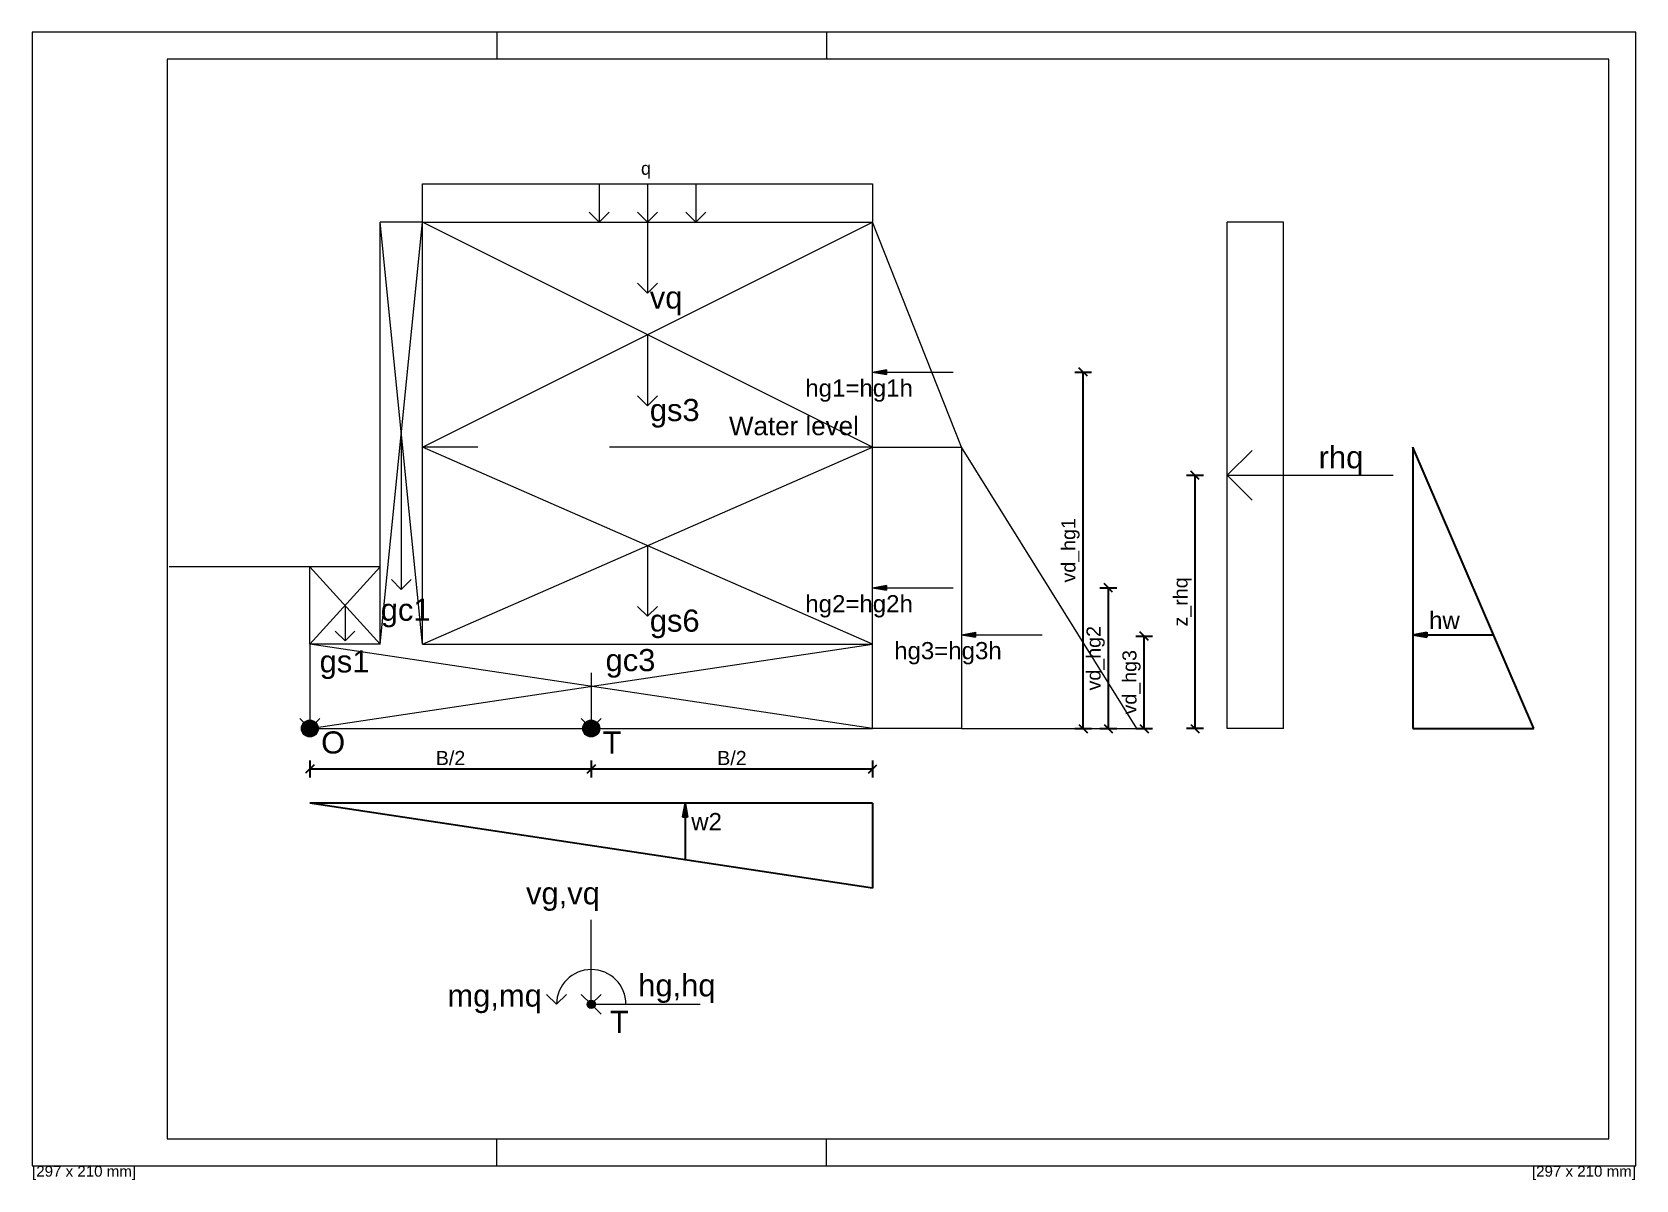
# Paper-space layout 'Retaining_wall_1_forces_gravity' of a CAD drawing. Extents: x 0 to 297, y -3 to 210.
# The model-space entities are those that its viewports show. They can reach past a viewport. Long polylines and large blocks are cut down to what shows.
import ezdxf

# ---------------------------------------------------------------- set-up
doc = ezdxf.new("R2010")
doc.units = 0
doc.linetypes.add('DASHDOT', pattern=[25.4, 12.7, -6.35, 0, -6.35])
doc.linetypes.add('DASHED', pattern=[19.05, 12.7, -6.35])
for name, color, linetype, lineweight in [('Isprekidana', 140, 'DASHED', 9), ('Kontura', 7, 'Continuous', 15), ('Korisno', 1, 'Continuous', 15), ('Kota', 3, 'Continuous', 9), ('Osa', 1, 'DASHDOT', 9), ('Srafura', 2, 'Continuous', 9), ('Tlo', 42, 'Continuous', 9)]:
    doc.layers.add(name, color=color, linetype=linetype, lineweight=lineweight)
doc.layers.add('Voda', color=140, linetype='Continuous')
doc.styles.add('A4TS14', font='arial.ttf', dxfattribs={"height": 10})
doc.styles.get("Standard").update_dxf_attribs({"font": 'arial.ttf'})
doc.dimstyles.new('Annotative', dxfattribs={"dimscale": 0, "dimtxt": 2.5, "dimasz": 1.5, "dimexe": 1.5, "dimexo": 0.625, "dimtad": 1, "dimdec": 4, "dimtxsty": 'Standard', "dimblk": 'OBLIQUE', "dimcen": 2.5, "dimadec": 0, "dimazin": 0, "dimtfac": 1, "dimtdec": 4, "dimtix": 1, "dimtmove": 0, "dimatfit": 3, "dimldrblk": 'OBLIQUE', "dimfxl": 1.5, "dimfxlon": 1, "dimarcsym": 0})

# ---------------------------------------------------------------- blocks, each defined once
blk = doc.blocks.new('_Oblique')
at = {"color": 0, "linetype": 'ByBlock', "lineweight": -2}
blk.add_line((-0.5, -0.5), (0.5, 0.5), dxfattribs=at)
blk = doc.blocks.new('*D9')
at = {"layer": 'Defpoints', "color": 0, "transparency": 16777216}
for p in [(1448.6, 201.4), (1471.4, 201.4), (1471.4, 21.4)]:
    blk.add_point(p, dxfattribs=at)
at = {"layer": 'Kota', "color": 0, "lineweight": -2, "transparency": 16777216}
for p, q in [((1454.6, 201.4), (1442.6, 201.4)), ((1448.6, 21.4), (1448.6, 201.4)), ((1454.6, 21.4), (1442.6, 21.4))]:
    blk.add_line(p, q, dxfattribs=at)
at = {"layer": 'Kota', "color": 0, "lineweight": -2, "transparency": 16777216, "xscale": 6, "yscale": 6, "zscale": 6}
for p, rotation in [((1448.6, 201.4), 90), ((1448.6, 21.4), 270)]:
    blk.add_blockref('_Oblique', p, dxfattribs=dict(at, rotation=rotation))
at = {"layer": 'Kota', "color": 0, "transparency": 16777216, "insert": (1439.8, 111.4), "char_height": 10, "attachment_point": 5, "rotation": 90}
blk.add_mtext('z_rhq', dxfattribs=at)
blk = doc.blocks.new('*D10')
at = {"layer": 'Defpoints', "color": 0, "transparency": 16777216}
for p in [(819.5, 21.4), (1019.5, 21.4), (1019.5, -7.3)]:
    blk.add_point(p, dxfattribs=at)
at = {"layer": 'Kota', "color": 0, "lineweight": -2, "transparency": 16777216}
for p, q in [((819.5, -1.3), (819.5, -13.3)), ((819.5, -7.3), (1019.5, -7.3)), ((1019.5, -1.3), (1019.5, -13.3))]:
    blk.add_line(p, q, dxfattribs=at)
at = {"layer": 'Kota', "color": 0, "lineweight": -2, "transparency": 16777216, "xscale": 6, "yscale": 6, "zscale": 6, "rotation": 180}
blk.add_blockref('_Oblique', (819.5, -7.3), dxfattribs=at)
at = {"layer": 'Kota', "color": 0, "lineweight": -2, "transparency": 16777216, "xscale": 6, "yscale": 6, "zscale": 6}
blk.add_blockref('_Oblique', (1019.5, -7.3), dxfattribs=at)
at = {"layer": 'Kota', "color": 0, "transparency": 16777216, "insert": (919.5, 0.4), "char_height": 10, "attachment_point": 5}
blk.add_mtext('B/2', dxfattribs=at)
blk = doc.blocks.new('*D11')
at = {"layer": 'Defpoints', "color": 0, "transparency": 16777216}
for p in [(1019.5, 21.4), (1219.5, 21.4), (1219.5, -7.3)]:
    blk.add_point(p, dxfattribs=at)
at = {"layer": 'Kota', "color": 0, "lineweight": -2, "transparency": 16777216}
for p, q in [((1019.5, -1.3), (1019.5, -13.3)), ((1019.5, -7.3), (1219.5, -7.3)), ((1219.5, -1.3), (1219.5, -13.3))]:
    blk.add_line(p, q, dxfattribs=at)
at = {"layer": 'Kota', "color": 0, "lineweight": -2, "transparency": 16777216, "xscale": 6, "yscale": 6, "zscale": 6, "rotation": 180}
blk.add_blockref('_Oblique', (1019.5, -7.3), dxfattribs=at)
at = {"layer": 'Kota', "color": 0, "lineweight": -2, "transparency": 16777216, "xscale": 6, "yscale": 6, "zscale": 6}
blk.add_blockref('_Oblique', (1219.5, -7.3), dxfattribs=at)
at = {"layer": 'Kota', "color": 0, "transparency": 16777216, "insert": (1119.5, 0.4), "char_height": 10, "attachment_point": 5}
blk.add_mtext('B/2', dxfattribs=at)
blk = doc.blocks.new('*D40')
at = {"layer": 'Defpoints', "color": 0, "transparency": 16777216}
for p in [(1276.8, 274.8), (1369.1, 274.8), (1219.5, 21.4)]:
    blk.add_point(p, dxfattribs=at)
at = {"layer": 'Kota', "color": 0, "lineweight": -2, "transparency": 16777216}
for p, q in [((1363.1, 274.8), (1375.1, 274.8)), ((1369.1, 21.4), (1369.1, 274.8)), ((1363.1, 21.4), (1375.1, 21.4))]:
    blk.add_line(p, q, dxfattribs=at)
at = {"layer": 'Kota', "color": 0, "lineweight": -2, "transparency": 16777216, "xscale": 6, "yscale": 6, "zscale": 6}
for p, rotation in [((1369.1, 274.8), 90), ((1369.1, 21.4), 270)]:
    blk.add_blockref('_Oblique', p, dxfattribs=dict(at, rotation=rotation))
at = {"layer": 'Kota', "color": 0, "transparency": 16777216, "insert": (1360.1, 148.1), "char_height": 10, "attachment_point": 5, "rotation": 90}
blk.add_mtext('vd_hg1', dxfattribs=at)
blk = doc.blocks.new('*D41')
at = {"layer": 'Defpoints', "color": 0, "transparency": 16777216}
for p in [(1276.8, 121.4), (1387, 121.4), (1219.5, 21.4)]:
    blk.add_point(p, dxfattribs=at)
at = {"layer": 'Kota', "color": 0, "lineweight": -2, "transparency": 16777216}
for p, q in [((1381, 121.4), (1393, 121.4)), ((1387, 21.4), (1387, 121.4)), ((1381, 21.4), (1393, 21.4))]:
    blk.add_line(p, q, dxfattribs=at)
at = {"layer": 'Kota', "color": 0, "lineweight": -2, "transparency": 16777216, "xscale": 6, "yscale": 6, "zscale": 6}
for p, rotation in [((1387, 121.4), 90), ((1387, 21.4), 270)]:
    blk.add_blockref('_Oblique', p, dxfattribs=dict(at, rotation=rotation))
at = {"layer": 'Kota', "color": 0, "transparency": 16777216, "insert": (1378, 71.4), "char_height": 10, "attachment_point": 5, "rotation": 90}
blk.add_mtext('vd_hg2', dxfattribs=at)
blk = doc.blocks.new('*D42')
at = {"layer": 'Defpoints', "color": 0, "transparency": 16777216}
for p in [(1344.4, 87.1), (1412.5, 87.1), (1282.7, 21.4)]:
    blk.add_point(p, dxfattribs=at)
at = {"layer": 'Kota', "color": 0, "lineweight": -2, "transparency": 16777216}
for p, q in [((1406.5, 87.1), (1418.5, 87.1)), ((1412.5, 21.4), (1412.5, 87.1)), ((1406.5, 21.4), (1418.5, 21.4))]:
    blk.add_line(p, q, dxfattribs=at)
at = {"layer": 'Kota', "color": 0, "lineweight": -2, "transparency": 16777216, "xscale": 6, "yscale": 6, "zscale": 6}
for p, rotation in [((1412.5, 87.1), 90), ((1412.5, 21.4), 270)]:
    blk.add_blockref('_Oblique', p, dxfattribs=dict(at, rotation=rotation))
at = {"layer": 'Kota', "color": 0, "transparency": 16777216, "insert": (1403.5, 54.3), "char_height": 10, "attachment_point": 5, "rotation": 90}
blk.add_mtext('vd_hg3', dxfattribs=at)

msp = doc.modelspace()

# ---------------------------------------------------------------- hatches: boundary and pattern name
at = {"layer": 'Kontura'}
h = msp.add_hatch(color=256, dxfattribs=at)
h.dxf.hatch_style = 1
edge = h.paths.add_edge_path()
edge.add_arc((819.50514, 21.44296), 6, 0, 360)
h = msp.add_hatch(color=256, dxfattribs=at)
h.dxf.hatch_style = 1
edge = h.paths.add_edge_path()
edge.add_arc((1019.50514, 21.44296), 6, 0, 360)
h = msp.add_hatch(color=256, dxfattribs=at)
h.dxf.hatch_style = 1
edge = h.paths.add_edge_path()
edge.add_arc((1019.50514, -174.63294), 3, 0, 360)
at = {"layer": 'Tlo'}
h = msp.add_hatch(color=256, dxfattribs=at)
h.dxf.hatch_style = 1
h.paths.add_polyline_path([(1229.35322, 273.03981), (1229.35322, 276.51278), (1219.50514, 274.7763)])
h = msp.add_hatch(color=256, dxfattribs=at)
h.dxf.hatch_style = 1
h.paths.add_polyline_path([(1229.35322, 119.70648), (1229.35322, 123.17944), (1219.50514, 121.44296)])
h = msp.add_hatch(color=256, dxfattribs=at)
h.dxf.hatch_style = 1
h.paths.add_polyline_path([(1292.51558, 86.37315), (1292.51558, 89.84611), (1282.6675, 88.10963)])
at = {"layer": 'Voda'}
h = msp.add_hatch(color=256, dxfattribs=at)
h.dxf.hatch_style = 1
h.paths.add_polyline_path([(1613.3512, 86.37315), (1613.3512, 89.84611), (1603.50312, 88.10963)])
h = msp.add_hatch(color=256, dxfattribs=at)
h.dxf.hatch_style = 1
h.paths.add_polyline_path([(1084.43533, -41.4698), (1087.90829, -41.4698), (1086.17181, -31.62173)])

# ---------------------------------------------------------------- linework, layer by layer
at = {"layer": 'Isprekidana'}
msp.add_line((1219.50514, 221.44296), (899.50514, 221.44296), dxfattribs=at)
at = {"layer": 'Kontura'}
for p, q in [((869.50514, 81.44296), (869.50514, 381.44296)), ((899.50514, 381.44296), (869.50514, 381.44296)), ((869.50514, 81.44296), (899.50514, 381.44296)), ((899.50514, 81.44296), (869.50514, 381.44296)), ((899.50514, 81.44296), (899.50514, 381.44296)), ((1219.50514, 21.44296), (1219.50514, 381.44296)), ((884.50514, 231.44296), (884.50514, 120.17638)), ((884.50514, 120.17638), (877.43407, 127.24744)), ((884.50514, 120.17638), (891.57621, 127.24744)), ((869.50514, 81.44296), (819.50514, 81.44296)), ((819.50514, 81.44296), (819.50514, 21.44296)), ((819.50514, 21.44296), (1219.50514, 81.44296)), ((1219.50514, 21.44296), (819.50514, 81.44296)), ((899.50514, 81.44296), (1219.50514, 81.44296)), ((1219.50514, 21.44296), (1219.50514, 81.44296)), ((1019.50514, 60.91595), (1019.50514, 21.44296)), ((819.50514, 21.44296), (812.43407, 28.51403)), ((819.50514, 21.44296), (826.57621, 28.51403)), ((1019.50514, 21.44296), (1012.43407, 28.51403)), ((1019.50514, 21.44296), (1026.57621, 28.51403)), ((819.50514, 21.44296), (1219.50514, 21.44296)), ((1019.50514, -174.63294), (1019.50514, -114.63294)), ((994.81511, -174.63294), (987.74405, -167.56187)), ((994.81511, -174.63294), (1001.88618, -167.56187)), ((1019.50514, -174.63294), (1012.43407, -167.56187)), ((1019.50514, -174.63294), (1026.57621, -167.56187)), ((1019.50514, -174.63294), (1026.57621, -167.56187)), ((1019.50514, -174.63294), (1096.79737, -174.63294)), ((1019.50514, -174.63294), (1026.57621, -181.70401))]:
    msp.add_line(p, q, dxfattribs=at)
for centre, radius in [((819.50514, 21.44296), 6), ((1019.50514, 21.44296), 6), ((1019.50514, -174.63294), 3)]:
    msp.add_circle(centre, radius, dxfattribs=at)
msp.add_arc((1019.50514, -174.63294), 24.69003, 0, 180, dxfattribs=at)
at = {"layer": 'Korisno'}
for p, q in [((899.50514, 381.44296), (899.50514, 408.70858)), ((899.50514, 408.70858), (1219.50514, 408.70858)), ((1059.50514, 408.70858), (1059.50514, 381.44296)), ((1093.82309, 408.70858), (1093.82309, 381.44296)), ((1219.50514, 408.70858), (1219.50514, 381.44296)), ((1025.18719, 381.44296), (1018.11613, 388.51403)), ((1025.18719, 381.44296), (1032.25826, 388.51403)), ((1059.50514, 381.44296), (1052.43407, 388.51403)), ((1059.50514, 381.44296), (1066.57621, 388.51403)), ((1093.82309, 381.44296), (1086.75202, 388.51403)), ((1093.82309, 381.44296), (1100.89415, 388.51403)), ((1059.50514, 381.44296), (1059.50514, 330.89609)), ((1471.42675, 21.44296), (1471.42675, 381.44296)), ((1511.42675, 381.44296), (1471.42675, 381.44296)), ((1511.42675, 21.44296), (1511.42675, 381.44296)), ((1059.50514, 330.89609), (1052.43407, 337.96716)), ((1059.50514, 330.89609), (1066.57621, 337.96716)), ((1471.42675, 201.44296), (1489.10442, 219.12063)), ((1471.42675, 201.44296), (1589.4099, 201.44296)), ((1471.42675, 201.44296), (1489.10442, 183.76529)), ((1511.42675, 21.44296), (1471.42675, 21.44296))]:
    msp.add_line(p, q, dxfattribs=at)
at = {"layer": 'Osa'}
msp.add_line((1025.18719, 408.70858), (1025.18719, 381.44296), dxfattribs=at)
at = {"layer": 'Srafura'}
msp.add_line((1219.50514, 81.44296), (1219.50514, 381.44296), dxfattribs=at)
at = {"layer": 'Tlo'}
for p, q in [((899.50514, 381.44296), (1219.50514, 381.44296)), ((899.50514, 221.44296), (1219.50514, 381.44296)), ((1219.50514, 221.44296), (899.50514, 381.44296)), ((1282.6675, 221.44296), (1219.50514, 381.44296)), ((1059.50514, 301.44296), (1059.50514, 250.89609)), ((1219.50514, 274.7763), (1229.3445, 276.56152)), ((1219.50514, 274.7763), (1229.35322, 276.51278)), ((1219.50514, 274.7763), (1276.7874, 274.7763)), ((1219.50514, 274.7763), (1229.35322, 273.03981)), ((1229.35322, 276.51278), (1229.35322, 273.03981)), ((1059.50514, 250.89609), (1052.43407, 257.96716)), ((1059.50514, 250.89609), (1066.57621, 257.96716)), ((899.50514, 81.44296), (1219.50514, 221.44296)), ((1219.50514, 81.44296), (899.50514, 221.44296)), ((1219.50514, 221.44296), (1282.6675, 221.44296)), ((1282.6675, 221.44296), (1282.6675, 21.44296)), ((1407.16642, 21.44296), (1282.6675, 221.44296)), ((1059.50514, 151.7526), (1059.50514, 101.20573)), ((869.50514, 136.44296), (719.50514, 136.44296)), ((819.50514, 81.44296), (869.50514, 136.44296)), ((869.50514, 81.44296), (819.50514, 136.44296)), ((819.50514, 81.44296), (819.50514, 136.44296)), ((1219.50514, 121.44296), (1229.3445, 123.22819)), ((1219.50514, 121.44296), (1229.35322, 123.17944)), ((1219.50514, 121.44296), (1276.7874, 121.44296)), ((1219.50514, 121.44296), (1229.35322, 119.70648)), ((1229.35322, 123.17944), (1229.35322, 119.70648)), ((844.50514, 108.94296), (844.50514, 83.66953)), ((1059.50514, 101.20573), (1052.43407, 108.2768)), ((1059.50514, 101.20573), (1066.57621, 108.2768)), ((844.50514, 83.66953), (837.43407, 90.74059)), ((844.50514, 83.66953), (851.57621, 90.74059)), ((1282.6675, 88.10963), (1292.50686, 89.89485)), ((1282.6675, 88.10963), (1292.51558, 89.84611)), ((1282.6675, 88.10963), (1339.94976, 88.10963)), ((1282.6675, 88.10963), (1292.51558, 86.37315)), ((1292.51558, 89.84611), (1292.51558, 86.37315)), ((1282.6675, 21.44296), (1219.50514, 21.44296)), ((1282.6675, 21.44296), (1407.16642, 21.44296))]:
    msp.add_line(p, q, dxfattribs=at)
at = {"layer": 'Voda'}
for p, q in [((1603.50312, 221.44296), (1603.50312, 21.44296)), ((1689.42651, 21.44296), (1603.50312, 221.44296)), ((1603.50312, 88.10963), (1613.3512, 89.84611)), ((1603.50312, 88.10963), (1660.78538, 88.10963)), ((1603.50312, 88.10963), (1613.3512, 86.37315)), ((1613.3512, 89.84611), (1613.3512, 86.37315)), ((1603.50312, 21.44296), (1689.42651, 21.44296)), ((1219.50514, -31.62173), (819.50514, -31.62173)), ((1219.50514, -91.94936), (819.50514, -31.62173)), ((1086.17181, -31.62173), (1084.43533, -41.4698)), ((1086.17181, -31.62173), (1086.17181, -71.84015)), ((1086.17181, -31.62173), (1087.90829, -41.4698)), ((1219.50514, -31.62173), (1219.50514, -91.94936)), ((1087.90829, -41.4698), (1084.43533, -41.4698))]:
    msp.add_line(p, q, dxfattribs=at)

# ---------------------------------------------------------------- texts
for s, height, p in [('gc1', 15.721011, (869.88762, 98.00785)), ('gc3', 15.721011, (1029.68647, 62.20011)), ('O', 15.72101, (827.54371, 3.66823)), ('T', 15.72101, (1027.54371, 3.66823)), ('vg,vq', 15.721011, (973.15633, -103.52631)), ('hg,hq', 15.721011, (1052.89387, -168.97298)), ('mg,mq', 15.721011, (917.28652, -176.23246)), ('T', 15.72101, (1032.75732, -194.96324))]:
    msp.add_text(s, height=height).set_placement(p)
at = {"layer": 'Isprekidana'}
msp.add_text('Water level', height=13.2120723, dxfattribs=at).set_placement((1117.39187, 229.92658))
at = {"layer": 'Korisno'}
for s, height, p in [('q', 9.1539, (1054.85359, 415.07068)), ('vq', 15.721011, (1061.11859, 319.96091)), ('rhq', 15.721011, (1536.4879, 206.43689))]:
    msp.add_text(s, height=height, dxfattribs=at).set_placement(p)
at = {"layer": 'Tlo'}
for s, height, p in [('hg1=hg1h', 12.22468, (1171.63013, 257.33699)), ('gs3', 15.721011, (1061.11859, 239.96091)), ('hg2=hg2h', 12.22468, (1171.63013, 104.00366)), ('gs6', 15.721011, (1061.11859, 90.27055)), ('hg3=hg3h', 12.22468, (1234.79249, 70.67032)), ('gs1', 15.721011, (826.46309, 61.27583))]:
    msp.add_text(s, height=height, dxfattribs=at).set_placement(p)
at = {"layer": 'Voda'}
for s, p in [('hw', (1614.95668, 92.25448)), ('w2', (1090.57571, -50.85736))]:
    msp.add_text(s, height=12.22468, dxfattribs=at).set_placement(p)

# ---------------------------------------------------------------- dimensions: what is measured, and where the dimension line sits
at = {"layer": 'Kota'}
for base, p1, p2, text, picture, middle in [((1369.10199, 274.7763), (1219.50514, 21.44296), (1276.7874, 274.7763), 'vd_hg1', '*D40', (1360.11154, 148.10963)), ((1448.63851, 201.44296), (1471.42675, 21.44296), (1471.42675, 201.44296), 'z_rhq', '*D9', (1439.75037, 111.44296)), ((1386.97524, 121.44296), (1219.50514, 21.44296), (1276.7874, 121.44296), 'vd_hg2', '*D41', (1377.98479, 71.44296)), ((1412.49095, 87.08944), (1282.6675, 21.44296), (1344.38243, 87.08944), 'vd_hg3', '*D42', (1403.5005, 54.2662))]:
    dim = msp.add_linear_dim(base=base, p1=p1, p2=p2, angle=90, text=text, dimstyle='Annotative', override={"dimscale": 0}, dxfattribs=at)
    dim.commit()
    dim.dimension.update_dxf_attribs({"geometry": picture, "text_midpoint": middle})
for base, p1, p2, picture, middle in [((1019.50514, -7.25622), (819.50514, 21.44296), (1019.50514, 21.44296), '*D10', (919.50514, 0.41431)), ((1219.50514, -7.25622), (1019.50514, 21.44296), (1219.50514, 21.44296), '*D11', (1119.50514, 0.41431))]:
    dim = msp.add_linear_dim(base=base, p1=p1, p2=p2, text='B/2', dimstyle='Annotative', override={"dimscale": 0}, dxfattribs=at)
    dim.commit()
    dim.dimension.update_dxf_attribs({"geometry": picture, "text_midpoint": middle})

psp = doc.layouts.new('Retaining_wall_1_forces_gravity')

# ---------------------------------------------------------------- linework, layer by layer
at = {"layer": 'Kontura'}
for p, q in [((297, 210), (0, 210)), ((0, 210), (0, 0)), ((86.05, 210), (86.05, 205)), ((147.1, 210), (147.1, 205)), ((297, 0), (297, 210)), ((292, 205), (25, 205)), ((25, 205), (25, 5)), ((292, 5), (292, 205)), ((25, 5), (292, 5)), ((86.05, 0), (86.05, 5)), ((147.1, 0), (147.1, 5)), ((0, 0), (297, 0))]:
    psp.add_line(p, q, dxfattribs=at)

# ---------------------------------------------------------------- texts
at = {"layer": 'Kontura', "color": 0, "char_height": 2, "style": 'A4TS14'}
for insert, attachment_point in [((0, 0), 1), ((297, 0), 3)]:
    psp.add_mtext('{\\fArial|b0|i0|c0|p0;[297 x 210 mm]}', dxfattribs=dict(at, insert=insert, attachment_point=attachment_point))

# ---------------------------------------------------------------- viewports
at = {"layer": '0'}
psp.add_viewport(center=(158.5, 105), size=(267, 200), view_center_point=(1230.40672, 113.51498), view_height=767.5783557, dxfattribs=at)

doc.saveas('drawing.dxf')
